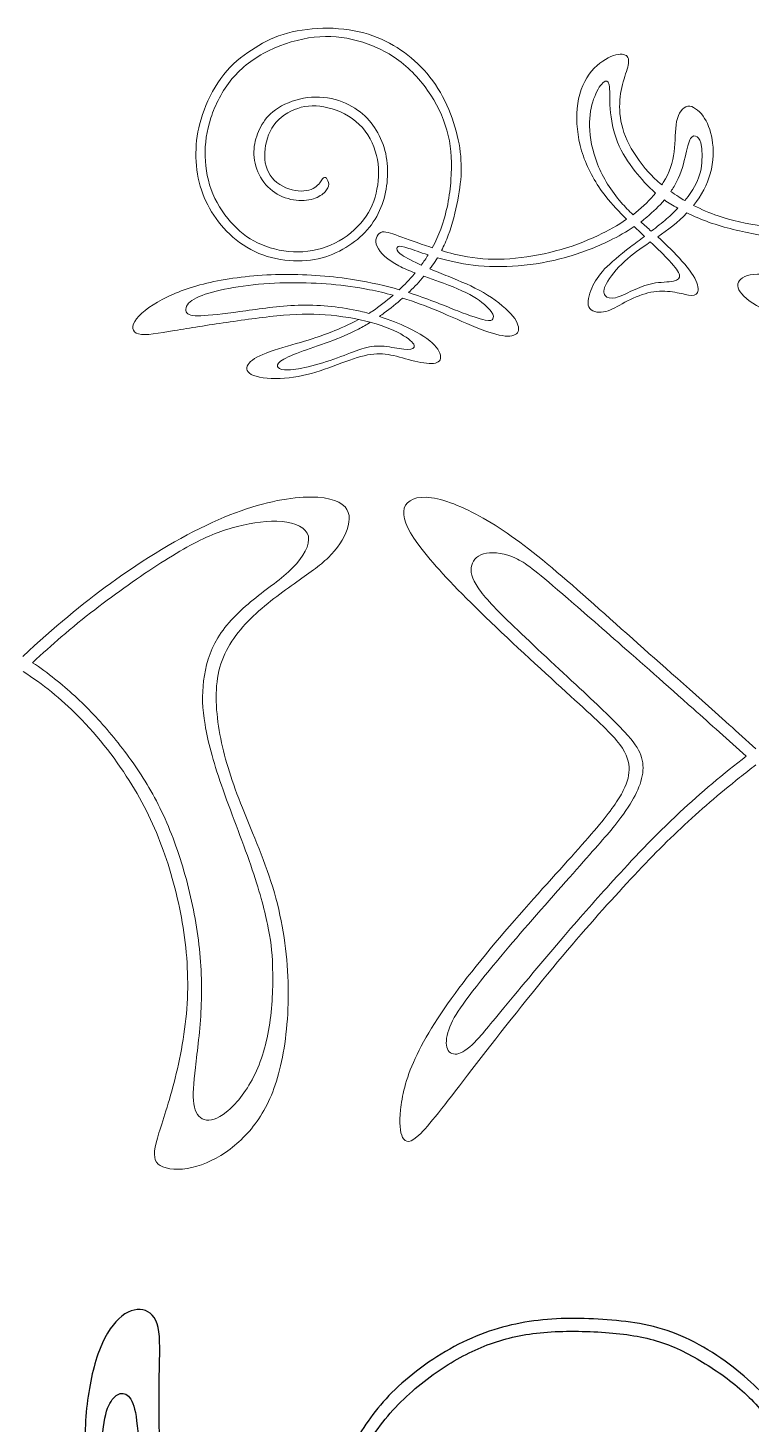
# Model space of a CAD drawing. Header units: millimetres. Extents: x -133 to 101, y -125 to 127.
# Drawn here: x -11.5 to 40.4, y 21.4 to 121.7 of the extents above; entities that cross this region are included whole.
import ezdxf

# ---------------------------------------------------------------- set-up
doc = ezdxf.new("R2010")
doc.units = ezdxf.units.MM
doc.header["$MEASUREMENT"] = 0
doc.layers.add('DV1_Layer_1', color=7, linetype='Continuous')
doc.layers.add('Layer 1', color=7, linetype='Continuous')

msp = doc.modelspace()

# ---------------------------------------------------------------- linework, layer by layer
at = {"layer": 'DV1_Layer_1', "color": 5, "linetype": 'Continuous'}
for points, knots in [([(29.71, 13.89), (29.45, 14), (29.19, 14.11), (28.84, 14.08), (28.49, 14.05), (28.05, 13.88), (27.37, 13.25), (27.12, 12.77), (27.01, 12.25), (26.91, 11.72), (26.94, 11.14), (27.13, 10.62), (27.31, 10.1), (27.64, 9.64), (28.11, 9.22), (28.58, 8.79), (29.2, 8.4), (30, 8.26), (30.79, 8.12), (31.77, 8.23), (32.58, 8.57), (33.39, 8.92), (34.03, 9.51), (34.48, 10.16), (34.93, 10.8), (35.19, 11.5), (35.27, 12.28), (35.36, 13.06), (35.28, 13.92), (35.03, 14.74), (34.78, 15.56), (34.37, 16.34), (33.76, 17.01), (33.15, 17.67), (32.35, 18.23), (31.48, 18.61), (30.62, 18.98), (29.68, 19.18), (28.76, 19.21), (27.84, 19.23), (26.93, 19.08), (26.11, 18.81), (25.28, 18.55), (24.53, 18.17), (23.81, 17.63), (23.08, 17.08), (22.37, 16.37), (21.81, 15.56), (21.25, 14.74), (20.84, 13.82), (20.57, 12.83), (20.3, 11.83), (20.17, 10.75), (20.23, 9.61), (20.3, 8.46), (20.55, 7.25), (20.96, 6.21), (21.37, 5.18), (21.92, 4.33), (22.65, 3.53), (23.38, 2.72), (24.27, 1.97), (25.23, 1.37), (26.19, 0.78), (27.2, 0.34), (28.3, 0.03), (29.4, -0.29), (30.58, -0.48), (33.12, -0.52), (34.48, -0.38), (37.04, 0.37), (38.24, 0.99), (40.62, 2.79), (41.79, 3.99), (42.65, 5.24), (43.52, 6.5), (44.09, 7.83), (44.5, 9.24), (44.9, 10.66), (45.15, 12.17), (45.18, 13.63), (45.2, 15.1), (45, 16.52), (44.62, 17.82), (44.24, 19.11), (43.69, 20.29), (43, 21.39), (42.31, 22.49), (41.48, 23.51), (40.19, 24.63), (38.91, 25.76), (37.16, 27), (35.4, 27.75), (33.65, 28.5), (31.89, 28.76), (30.12, 28.9), (28.35, 29.03), (26.57, 29.05), (24.84, 28.81), (23.11, 28.58), (21.43, 28.11), (19.75, 27.29), (18.08, 26.47), (16.4, 25.3), (15.12, 24.12), (13.84, 22.93), (12.95, 21.72), (12.18, 20.43), (11.4, 19.14), (10.74, 17.76), (9.77, 14.85), (9.47, 13.33), (9.31, 11.68), (9.16, 10.03), (9.16, 6.49), (9.87, 3.54), (10.41, 2.11), (10.95, 0.68), (11.69, -0.7), (12.54, -1.99), (13.39, -3.28), (14.36, -4.47), (15.58, -5.61), (16.81, -6.75), (18.3, -7.83), (19.79, -8.64), (21.29, -9.45), (22.79, -9.98), (24.33, -10.37), (25.87, -10.76), (27.45, -11.01), (29.05, -11.13), (30.65, -11.26), (32.27, -11.26), (34.73, -11.14), (35.56, -11.02), (36.14, -11.03), (36.71, -11.03), (37.32, -11.29), (37.18, -11.88), (36.7, -12.23), (36.23, -12.58), (35.34, -12.98), (34.37, -13.26), (33.4, -13.54), (32.35, -13.69), (29.95, -13.86), (27.26, -13.88), (23.84, -13.29), (22.14, -12.85), (20.44, -12.4), (18.75, -11.81), (17.01, -11), (15.26, -10.19), (13.47, -9.17), (11.89, -8.06), (10.31, -6.95), (8.94, -5.75), (7.64, -4.38), (6.34, -3.02), (5.11, -1.47), (4.09, 0.08), (3.08, 1.64), (2.28, 3.2), (1.55, 4.82), (0.83, 6.44), (0.2, 8.13), (-0.79, 11.18), (-1.15, 12.54), (-1.42, 14.01), (-1.69, 15.49), (-1.88, 17.08), (-1.98, 18.99), (-2.08, 20.9), (-2.09, 23.12), (-2.06, 24.79), (-2.03, 26.46), (-1.96, 27.58), (-2.14, 28.34), (-2.31, 29.1), (-2.72, 29.51), (-3.24, 29.61), (-3.76, 29.71), (-4.38, 29.51), (-4.96, 28.97), (-5.53, 28.44), (-6.05, 27.58), (-6.46, 26.42), (-6.86, 25.27), (-7.16, 23.81), (-7.3, 22.25), (-7.44, 20.68), (-7.42, 17.33), (-6.64, 13.34), (-6.14, 11.42), (-5.64, 9.5), (-5.02, 7.66), (-3.66, 4.5), (-2.29, 1.34), (-0.18, -3.13), (1.15, -6.07), (2.48, -9.01), (3.02, -10.42), (3.42, -11.65), (3.82, -12.88), (4.08, -13.93), (4.11, -14.91), (4.14, -15.9), (3.74, -17.74), (2.87, -18.73), (2.38, -19.08), (1.9, -19.43), (1.37, -19.63), (0.82, -19.65), (0.27, -19.67), (-0.3, -19.5), (-0.82, -18.96), (-1.35, -18.43), (-1.83, -17.52), (-2.25, -16.39), (-2.66, -15.26), (-3, -13.91), (-3.41, -12.75), (-3.82, -11.58), (-4.29, -10.58), (-4.89, -9.95), (-5.48, -9.32), (-6.2, -9.05), (-6.76, -9.26), (-7.33, -9.46), (-7.73, -10.15), (-7.95, -11.25), (-8.18, -12.34), (-8.22, -13.86), (-8.17, -15.2), (-8.12, -16.55), (-7.96, -17.73), (-7.77, -18.66), (-7.57, -19.58), (-7.34, -20.26), (-7.1, -20.93)], [1, 1, 1, 1, 1.005848, 1.005848, 1.005848, 1.0116959, 1.0116959, 1.0175439, 1.0175439, 1.0175439, 1.0233918, 1.0233918, 1.0233918, 1.0292398, 1.0292398, 1.0292398, 1.0350877, 1.0350877, 1.0350877, 1.0409357, 1.0409357, 1.0409357, 1.0467836, 1.0467836, 1.0467836, 1.0526316, 1.0526316, 1.0526316, 1.0584795, 1.0584795, 1.0584795, 1.0643275, 1.0643275, 1.0643275, 1.0701754, 1.0701754, 1.0701754, 1.0760234, 1.0760234, 1.0760234, 1.0818713, 1.0818713, 1.0818713, 1.0877193, 1.0877193, 1.0877193, 1.0935673, 1.0935673, 1.0935673, 1.0994152, 1.0994152, 1.0994152, 1.1052632, 1.1052632, 1.1052632, 1.1111111, 1.1111111, 1.1111111, 1.1169591, 1.1169591, 1.1169591, 1.122807, 1.122807, 1.122807, 1.128655, 1.128655, 1.128655, 1.1345029, 1.1345029, 1.1403509, 1.1403509, 1.1461988, 1.1461988, 1.1520468, 1.1520468, 1.1520468, 1.1578947, 1.1578947, 1.1578947, 1.1637427, 1.1637427, 1.1637427, 1.1695906, 1.1695906, 1.1695906, 1.1754386, 1.1754386, 1.1754386, 1.1812865, 1.1812865, 1.1812865, 1.1871345, 1.1871345, 1.1871345, 1.1929825, 1.1929825, 1.1929825, 1.1988304, 1.1988304, 1.1988304, 1.2046784, 1.2046784, 1.2046784, 1.2105263, 1.2105263, 1.2105263, 1.2163743, 1.2163743, 1.2163743, 1.2222222, 1.2222222, 1.2280702, 1.2280702, 1.2280702, 1.2339181, 1.2397661, 1.2397661, 1.2397661, 1.245614, 1.245614, 1.245614, 1.251462, 1.251462, 1.251462, 1.2573099, 1.2573099, 1.2573099, 1.2631579, 1.2631579, 1.2631579, 1.2690058, 1.2690058, 1.2690058, 1.2748538, 1.2748538, 1.2807018, 1.2807018, 1.2807018, 1.2865497, 1.2923977, 1.2923977, 1.2923977, 1.2982456, 1.2982456, 1.2982456, 1.3040936, 1.3040936, 1.3099415, 1.3157895, 1.3157895, 1.3157895, 1.3216374, 1.3216374, 1.3216374, 1.3274854, 1.3274854, 1.3274854, 1.3333333, 1.3333333, 1.3333333, 1.3391813, 1.3391813, 1.3391813, 1.3450292, 1.3450292, 1.3450292, 1.3508772, 1.3508772, 1.3567251, 1.3567251, 1.3567251, 1.3625731, 1.3625731, 1.3625731, 1.3684211, 1.3684211, 1.3684211, 1.374269, 1.374269, 1.374269, 1.380117, 1.380117, 1.380117, 1.3859649, 1.3859649, 1.3859649, 1.3918129, 1.3918129, 1.3918129, 1.3976608, 1.3976608, 1.3976608, 1.4035088, 1.4093567, 1.4093567, 1.4093567, 1.4152047, 1.4152047, 1.4152047, 1.4210526, 1.4210526, 1.4210526, 1.4269006, 1.4269006, 1.4269006, 1.4327485, 1.4327485, 1.4327485, 1.4385965, 1.4444444, 1.4444444, 1.4444444, 1.4502924, 1.4502924, 1.4502924, 1.4561404, 1.4561404, 1.4561404, 1.4619883, 1.4619883, 1.4619883, 1.4678363, 1.4678363, 1.4678363, 1.4736842, 1.4736842, 1.4736842, 1.4795322, 1.4795322, 1.4795322, 1.4853801, 1.4853801, 1.4853801, 1.4912281, 1.4912281, 1.4912281, 1.497076, 1.497076, 1.497076, 1.502924, 1.502924, 1.502924, 1.502924]), ([(-7.1, -20.93), (-7.1, -19.83), (-7.1, -18.73), (-6.93, -17.83), (-6.76, -16.94), (-6.42, -16.24), (-5.93, -15.9), (-5.44, -15.56), (-4.8, -15.57), (-4.24, -15.89), (-3.69, -16.21), (-3.22, -16.83), (-2.71, -17.63), (-2.2, -18.43), (-1.66, -19.39), (-0.41, -20.57), (0.3, -20.79), (1.15, -20.66), (2, -20.53), (3, -20.06), (3.69, -19.31), (4.38, -18.57), (4.77, -17.55), (4.92, -16.51), (5.07, -15.47), (4.99, -14.41), (4.74, -13.21), (4.5, -12.01), (4.08, -10.68), (3.52, -9.23), (2.95, -7.79), (2.23, -6.23), (1.43, -4.54), (0.63, -2.86), (-0.24, -1.05), (-1.01, 0.62), (-1.79, 2.29), (-2.46, 3.82), (-3.11, 5.38), (-3.76, 6.94), (-4.38, 8.52), (-4.84, 10.13), (-5.29, 11.73), (-5.58, 13.36), (-5.79, 14.83), (-6, 16.3), (-6.14, 17.61), (-6.17, 18.81), (-6.2, 20), (-6.12, 21.07), (-5.81, 22.57), (-5.59, 23), (-5.34, 23.27), (-5.09, 23.54), (-4.82, 23.66), (-4.56, 23.58), (-4.3, 23.51), (-4.05, 23.24), (-3.72, 22.15), (-3.64, 21.33), (-3.48, 19.95), (-3.32, 18.57), (-3.09, 16.62), (-2.69, 14.62), (-2.29, 12.61), (-1.74, 10.54), (-1.1, 8.63), (-0.46, 6.72), (0.26, 4.96), (1.09, 3.3), (1.92, 1.64), (2.87, 0.08), (3.73, -1.23), (4.6, -2.54), (5.39, -3.61), (6.48, -4.77), (7.57, -5.94), (8.95, -7.22), (10.38, -8.32), (11.82, -9.42), (13.3, -10.34), (14.75, -11.13), (16.19, -11.92), (17.58, -12.58), (20.78, -13.76), (22.59, -14.28), (24.4, -14.64), (26.22, -15), (28.05, -15.2), (29.9, -15.23), (31.75, -15.25), (33.62, -15.1), (35.37, -14.7), (37.13, -14.3), (38.79, -13.67), (40, -12.88), (41.21, -12.08), (41.98, -11.14), (42.31, -10.51), (42.64, -9.88), (42.53, -9.56), (42.29, -9.36), (42.05, -9.17), (41.67, -9.1), (40.91, -9.17), (40.16, -9.25), (39.02, -9.47), (37.81, -9.66), (36.59, -9.84), (35.29, -9.98), (33.91, -10.07), (32.54, -10.16), (31.08, -10.19), (29.62, -10.11), (28.15, -10.03), (26.68, -9.83), (25.09, -9.43), (23.51, -9.04), (21.81, -8.45), (20.24, -7.61), (18.67, -6.78), (17.22, -5.71), (16.02, -4.59), (14.82, -3.46), (13.85, -2.29), (13.13, -1.16), (12.41, -0.03), (11.93, 1.07), (11.5, 2.32), (11.06, 3.57), (10.66, 4.98), (10.44, 6.46), (10.22, 7.93), (10.19, 9.48), (10.29, 10.91), (10.4, 12.34), (10.65, 13.65), (10.98, 14.98), (11.31, 16.32), (11.72, 17.67), (12.37, 18.97), (13.01, 20.27), (13.88, 21.51), (14.91, 22.6), (15.94, 23.7), (17.12, 24.64), (18.27, 25.4), (19.42, 26.16), (20.54, 26.74), (21.72, 27.17), (22.9, 27.59), (24.14, 27.86), (25.56, 27.99), (26.97, 28.11), (28.55, 28.09), (31.41, 27.88), (32.68, 27.69), (33.86, 27.32), (35.03, 26.94), (36.11, 26.39), (37.16, 25.73), (38.22, 25.08), (39.26, 24.32), (41.03, 22.64), (41.76, 21.72), (42.36, 20.71), (42.96, 19.7), (43.42, 18.61), (43.72, 17.46), (44.02, 16.3), (44.16, 15.1), (44.17, 13.87), (44.17, 12.64), (44.04, 11.39), (43.57, 9.14), (43.23, 8.13), (42.78, 7.22), (42.34, 6.31), (41.8, 5.5), (41.09, 4.69), (40.38, 3.88), (39.51, 3.08), (38.6, 2.43), (37.7, 1.79), (36.77, 1.31), (35.71, 0.99), (34.65, 0.67), (33.47, 0.52), (32.26, 0.49), (31.05, 0.47), (29.81, 0.57), (28.59, 0.93), (27.37, 1.29), (26.16, 1.91), (25.18, 2.64), (24.2, 3.36), (23.45, 4.2), (22.79, 5.18), (22.14, 6.16), (21.58, 7.28), (21.36, 8.47), (21.13, 9.67), (21.24, 10.93), (21.44, 11.98), (21.64, 13.02), (21.94, 13.85), (22.47, 14.68), (23.01, 15.51), (23.79, 16.35), (24.66, 16.94), (25.54, 17.52), (26.51, 17.85), (27.46, 17.99), (28.42, 18.13), (29.36, 18.09), (30.22, 17.84), (31.08, 17.6), (31.84, 17.17), (32.4, 16.62), (32.97, 16.07), (33.32, 15.41), (33.5, 14.78), (33.69, 14.15), (33.71, 12.97), (33.21, 11.93), (32.89, 11.55), (32.58, 11.17), (32.19, 10.92), (31.69, 10.81), (31.19, 10.69), (30.59, 10.72), (30.14, 10.85), (29.68, 10.99), (29.38, 11.24), (29.17, 11.53), (28.96, 11.82), (28.86, 12.15), (28.82, 12.47), (28.77, 12.78), (28.8, 13.09), (28.96, 13.33), (29.12, 13.56), (29.41, 13.73), (29.71, 13.89)], [0.502924, 0.502924, 0.502924, 0.502924, 0.5087719, 0.5087719, 0.5087719, 0.5146199, 0.5146199, 0.5146199, 0.5204678, 0.5204678, 0.5204678, 0.5263158, 0.5263158, 0.5263158, 0.5321637, 0.5321637, 0.5380117, 0.5380117, 0.5380117, 0.5438596, 0.5438596, 0.5438596, 0.5497076, 0.5497076, 0.5497076, 0.5555556, 0.5555556, 0.5555556, 0.5614035, 0.5614035, 0.5614035, 0.5672515, 0.5672515, 0.5672515, 0.5730994, 0.5730994, 0.5730994, 0.5789474, 0.5789474, 0.5789474, 0.5847953, 0.5847953, 0.5847953, 0.5906433, 0.5906433, 0.5906433, 0.5964912, 0.5964912, 0.5964912, 0.6023392, 0.6023392, 0.6081871, 0.6081871, 0.6081871, 0.6140351, 0.6140351, 0.6140351, 0.619883, 0.619883, 0.625731, 0.625731, 0.625731, 0.6315789, 0.6315789, 0.6315789, 0.6374269, 0.6374269, 0.6374269, 0.6432749, 0.6432749, 0.6432749, 0.6491228, 0.6491228, 0.6491228, 0.6549708, 0.6549708, 0.6549708, 0.6608187, 0.6608187, 0.6608187, 0.6666667, 0.6666667, 0.6666667, 0.6725146, 0.6725146, 0.6783626, 0.6783626, 0.6783626, 0.6842105, 0.6842105, 0.6842105, 0.6900585, 0.6900585, 0.6900585, 0.6959064, 0.6959064, 0.6959064, 0.7017544, 0.7017544, 0.7017544, 0.7076023, 0.7076023, 0.7076023, 0.7134503, 0.7134503, 0.7134503, 0.7192982, 0.7192982, 0.7192982, 0.7251462, 0.7251462, 0.7251462, 0.7309942, 0.7309942, 0.7309942, 0.7368421, 0.7368421, 0.7368421, 0.7426901, 0.7426901, 0.7426901, 0.748538, 0.748538, 0.748538, 0.754386, 0.754386, 0.754386, 0.7602339, 0.7602339, 0.7602339, 0.7660819, 0.7660819, 0.7660819, 0.7719298, 0.7719298, 0.7719298, 0.7777778, 0.7777778, 0.7777778, 0.7836257, 0.7836257, 0.7836257, 0.7894737, 0.7894737, 0.7894737, 0.7953216, 0.7953216, 0.7953216, 0.8011696, 0.8011696, 0.8011696, 0.8070175, 0.8070175, 0.8070175, 0.8128655, 0.8128655, 0.8187135, 0.8187135, 0.8187135, 0.8245614, 0.8245614, 0.8245614, 0.8304094, 0.8304094, 0.8362573, 0.8362573, 0.8362573, 0.8421053, 0.8421053, 0.8421053, 0.8479532, 0.8479532, 0.8479532, 0.8538012, 0.8538012, 0.8596491, 0.8596491, 0.8596491, 0.8654971, 0.8654971, 0.8654971, 0.871345, 0.871345, 0.871345, 0.877193, 0.877193, 0.877193, 0.8830409, 0.8830409, 0.8830409, 0.8888889, 0.8888889, 0.8888889, 0.8947368, 0.8947368, 0.8947368, 0.9005848, 0.9005848, 0.9005848, 0.9064327, 0.9064327, 0.9064327, 0.9122807, 0.9122807, 0.9122807, 0.9181287, 0.9181287, 0.9181287, 0.9239766, 0.9239766, 0.9239766, 0.9298246, 0.9298246, 0.9298246, 0.9356725, 0.9356725, 0.9356725, 0.9415205, 0.9415205, 0.9415205, 0.9473684, 0.9473684, 0.9473684, 0.9532164, 0.9590643, 0.9590643, 0.9590643, 0.9649123, 0.9649123, 0.9649123, 0.9707602, 0.9707602, 0.9707602, 0.9766082, 0.9766082, 0.9766082, 0.9824561, 0.9824561, 0.9824561, 0.9883041, 0.9883041, 0.9883041, 1, 1, 1, 1])]:
    msp.add_open_spline(points, degree=3, knots=knots, dxfattribs=at)
at = {"layer": 'Layer 1', "color": 5, "lineweight": 20}
for points, knots in [([(17.55, 105.92), (17.79, 106.36), (17.99, 106.8), (18.16, 107.26), (18.59, 108.42), (18.81, 109.67), (18.89, 110.81), (18.98, 111.95), (18.93, 112.99), (18.7, 113.99), (18.46, 114.99), (18.05, 115.96), (17.45, 116.89), (16.85, 117.81), (16.06, 118.7), (15.15, 119.38), (14.24, 120.05), (13.2, 120.52), (12.18, 120.8), (11.17, 121.08), (10.17, 121.17), (9.08, 121.05), (8, 120.93), (6.83, 120.59), (5.8, 120.08), (4.76, 119.57), (3.86, 118.89), (3.16, 118.05), (2.46, 117.21), (1.96, 116.2), (1.65, 115.25), (1.34, 114.3), (1.22, 113.41), (1.24, 112.49), (1.27, 111.58), (1.44, 110.64), (1.79, 109.79), (2.15, 108.93), (2.7, 108.16), (3.29, 107.55), (3.88, 106.93), (4.5, 106.48), (5.29, 106.15), (6.07, 105.82), (7.01, 105.61), (7.92, 105.62), (8.84, 105.63), (9.74, 105.85), (10.55, 106.26), (11.37, 106.66), (12.1, 107.26), (12.61, 107.93), (13.13, 108.61), (13.43, 109.35), (13.58, 110.14), (13.74, 110.93), (13.74, 111.75), (13.54, 112.56), (13.34, 113.38), (12.93, 114.18), (12.31, 114.79), (11.68, 115.39), (10.84, 115.79), (10.06, 115.98), (9.28, 116.17), (8.56, 116.16), (7.89, 115.94), (7.23, 115.72), (6.6, 115.31), (6.18, 114.74), (5.77, 114.17), (5.55, 113.45), (5.52, 112.76), (5.48, 112.08), (5.63, 111.44), (6.04, 110.95), (6.45, 110.47), (7.12, 110.13), (7.71, 110.03), (8.29, 109.93), (8.8, 110.05), (9.11, 110.25), (9.43, 110.45), (9.55, 110.73), (9.66, 110.87), (9.77, 111.01), (9.87, 111.01), (9.95, 110.92), (10.03, 110.83), (10.11, 110.66), (10.11, 110.48), (10.1, 110.31), (10.02, 110.14), (9.85, 109.95), (9.67, 109.76), (9.4, 109.56), (9.01, 109.43), (8.62, 109.31), (8.11, 109.27), (7.59, 109.36), (7.06, 109.45), (6.52, 109.66), (6.07, 110.01), (5.61, 110.36), (5.24, 110.84), (5.02, 111.38), (4.79, 111.91), (4.72, 112.5), (4.75, 113.02), (4.79, 113.54), (4.94, 114), (5.15, 114.44), (5.36, 114.89), (5.63, 115.31), (6.11, 115.7), (6.59, 116.09), (7.28, 116.43), (8.02, 116.61), (8.77, 116.78), (9.58, 116.79), (10.31, 116.64), (11.03, 116.49), (11.68, 116.18), (12.19, 115.82), (12.7, 115.46), (13.08, 115.04), (13.41, 114.56), (13.73, 114.07), (13.99, 113.51), (14.15, 112.91), (14.31, 112.31), (14.36, 111.67), (14.33, 111.05), (14.31, 110.43), (14.21, 109.83), (14.02, 109.25), (13.83, 108.66), (13.55, 108.09), (13.18, 107.58), (12.8, 107.07), (12.32, 106.61), (11.77, 106.22), (11.22, 105.83), (10.6, 105.5), (9.9, 105.28), (9.2, 105.06), (8.42, 104.96), (7.59, 104.99), (6.76, 105.02), (5.88, 105.19), (5.09, 105.52), (4.3, 105.85), (3.59, 106.34), (3, 106.9), (2.41, 107.46), (1.93, 108.08), (1.56, 108.76), (1.18, 109.43), (0.9, 110.15), (0.74, 110.93), (0.58, 111.7), (0.54, 112.52), (0.6, 113.33), (0.66, 114.14), (0.83, 114.94), (1.16, 115.81), (1.49, 116.68), (1.98, 117.63), (2.57, 118.37), (3.16, 119.12), (3.86, 119.66), (4.56, 120.13), (5.26, 120.59), (5.98, 120.98), (6.83, 121.25), (7.68, 121.52), (8.67, 121.67), (9.68, 121.7), (10.69, 121.72), (11.73, 121.6), (12.64, 121.36), (13.54, 121.12), (14.32, 120.75), (15.03, 120.3), (15.74, 119.85), (16.38, 119.32), (16.96, 118.68), (17.54, 118.04), (18.05, 117.29), (18.45, 116.48), (18.85, 115.67), (19.15, 114.81), (19.34, 113.99), (19.54, 113.18), (19.63, 112.4), (19.63, 111.65), (19.63, 110.9), (19.54, 110.17), (19.38, 109.35), (19.22, 108.53), (18.99, 107.62), (18.7, 106.82), (18.55, 106.43), (18.39, 106.06), (18.21, 105.72)], [3, 3, 3, 3, 3.014493, 3.014493, 3.014493, 3.028986, 3.028986, 3.028986, 3.043478, 3.043478, 3.043478, 3.057971, 3.057971, 3.057971, 3.072464, 3.072464, 3.072464, 3.086957, 3.086957, 3.086957, 3.101449, 3.101449, 3.101449, 3.115942, 3.115942, 3.115942, 3.130435, 3.130435, 3.130435, 3.144928, 3.144928, 3.144928, 3.15942, 3.15942, 3.15942, 3.173913, 3.173913, 3.173913, 3.188406, 3.188406, 3.188406, 3.202899, 3.202899, 3.202899, 3.217391, 3.217391, 3.217391, 3.231884, 3.231884, 3.231884, 3.246377, 3.246377, 3.246377, 3.26087, 3.26087, 3.26087, 3.275362, 3.275362, 3.275362, 3.289855, 3.289855, 3.289855, 3.304348, 3.304348, 3.304348, 3.318841, 3.318841, 3.318841, 3.333333, 3.333333, 3.333333, 3.347826, 3.347826, 3.347826, 3.362319, 3.362319, 3.362319, 3.376812, 3.376812, 3.376812, 3.391304, 3.391304, 3.391304, 3.405797, 3.405797, 3.405797, 3.42029, 3.42029, 3.42029, 3.434783, 3.434783, 3.434783, 3.449275, 3.449275, 3.449275, 3.463768, 3.463768, 3.463768, 3.478261, 3.478261, 3.478261, 3.492754, 3.492754, 3.492754, 3.507246, 3.507246, 3.507246, 3.521739, 3.521739, 3.521739, 3.536232, 3.536232, 3.536232, 3.550725, 3.550725, 3.550725, 3.565217, 3.565217, 3.565217, 3.57971, 3.57971, 3.57971, 3.594203, 3.594203, 3.594203, 3.608696, 3.608696, 3.608696, 3.623188, 3.623188, 3.623188, 3.637681, 3.637681, 3.637681, 3.652174, 3.652174, 3.652174, 3.666667, 3.666667, 3.666667, 3.681159, 3.681159, 3.681159, 3.695652, 3.695652, 3.695652, 3.710145, 3.710145, 3.710145, 3.724638, 3.724638, 3.724638, 3.73913, 3.73913, 3.73913, 3.753623, 3.753623, 3.753623, 3.768116, 3.768116, 3.768116, 3.782609, 3.782609, 3.782609, 3.797101, 3.797101, 3.797101, 3.811594, 3.811594, 3.811594, 3.826087, 3.826087, 3.826087, 3.84058, 3.84058, 3.84058, 3.855072, 3.855072, 3.855072, 3.869565, 3.869565, 3.869565, 3.884058, 3.884058, 3.884058, 3.898551, 3.898551, 3.898551, 3.913043, 3.913043, 3.913043, 3.927536, 3.927536, 3.927536, 3.942029, 3.942029, 3.942029, 3.956522, 3.956522, 3.956522, 3.971014, 3.971014, 3.971014, 4, 4, 4, 4]), ([(31.51, 107.97), (30.98, 108.49), (30.47, 109.03), (30.02, 109.6), (29.31, 110.5), (28.76, 111.49), (28.4, 112.51), (28.05, 113.53), (27.89, 114.59), (27.93, 115.57), (27.97, 116.55), (28.22, 117.46), (28.65, 118.14), (29.07, 118.83), (29.67, 119.3), (30.19, 119.57), (30.71, 119.83), (31.16, 119.88), (31.41, 119.77), (31.65, 119.67), (31.69, 119.41), (31.62, 119.04), (31.54, 118.68), (31.35, 118.2), (31.21, 117.65), (31.07, 117.1), (30.98, 116.48), (31.01, 115.8), (31.04, 115.13), (31.19, 114.41), (31.54, 113.64), (31.9, 112.87), (32.45, 112.05), (33.08, 111.36), (33.38, 111.03), (33.69, 110.73), (34.03, 110.45)], [5, 5, 5, 5, 5.076923, 5.076923, 5.076923, 5.153846, 5.153846, 5.153846, 5.230769, 5.230769, 5.230769, 5.307692, 5.307692, 5.307692, 5.384615, 5.384615, 5.384615, 5.461538, 5.461538, 5.461538, 5.538462, 5.538462, 5.538462, 5.615385, 5.615385, 5.615385, 5.692308, 5.692308, 5.692308, 5.769231, 5.769231, 5.769231, 5.846154, 5.846154, 5.846154, 6, 6, 6, 6]), ([(33.59, 109.85), (33.01, 110.35), (32.55, 110.89), (32.13, 111.41), (31.61, 112.08), (31.17, 112.73), (30.86, 113.5), (30.55, 114.27), (30.38, 115.16), (30.32, 115.91), (30.27, 116.67), (30.32, 117.3), (30.26, 117.63), (30.2, 117.95), (30.02, 117.98), (29.8, 117.77), (29.58, 117.57), (29.33, 117.14), (29.14, 116.6), (28.95, 116.07), (28.83, 115.45), (28.85, 114.65), (28.87, 113.85), (29.03, 112.88), (29.42, 111.92), (29.8, 110.95), (30.41, 109.99), (31.11, 109.18), (31.39, 108.87), (31.67, 108.58), (31.97, 108.3)], [2, 2, 2, 2, 2.090909, 2.090909, 2.090909, 2.181818, 2.181818, 2.181818, 2.272727, 2.272727, 2.272727, 2.363636, 2.363636, 2.363636, 2.454545, 2.454545, 2.454545, 2.545455, 2.545455, 2.545455, 2.636364, 2.636364, 2.636364, 2.727273, 2.727273, 2.727273, 2.818182, 2.818182, 2.818182, 3, 3, 3, 3]), ([(34.03, 110.45), (34.07, 110.5), (34.1, 110.55), (34.13, 110.6), (34.59, 111.33), (34.82, 112.06), (34.92, 112.82), (35.01, 113.58), (34.97, 114.38), (35.1, 114.99), (35.23, 115.61), (35.54, 116.04), (35.9, 116.09), (36.26, 116.14), (36.68, 115.81), (37, 115.38), (37.31, 114.94), (37.53, 114.41), (37.65, 113.71), (37.76, 113.01), (37.77, 112.14), (37.51, 111.23), (37.29, 110.47), (36.88, 109.68), (36.32, 108.97)], [6, 6, 6, 6, 6.111111, 6.111111, 6.111111, 6.222222, 6.222222, 6.222222, 6.333333, 6.333333, 6.333333, 6.444444, 6.444444, 6.444444, 6.555556, 6.555556, 6.555556, 6.666667, 6.666667, 6.666667, 6.777778, 6.777778, 6.777778, 7, 7, 7, 7]), ([(35.69, 109.31), (35.85, 109.51), (36, 109.71), (36.13, 109.9), (36.52, 110.48), (36.74, 111.01), (36.85, 111.59), (36.95, 112.16), (36.94, 112.79), (36.88, 113.2), (36.82, 113.6), (36.72, 113.79), (36.58, 113.89), (36.43, 113.99), (36.25, 114.01), (36.1, 113.77), (35.96, 113.53), (35.86, 113.04), (35.71, 112.43), (35.56, 111.82), (35.37, 111.08), (34.92, 110.33), (34.84, 110.2), (34.76, 110.08), (34.68, 109.96)], [2, 2, 2, 2, 2.111111, 2.111111, 2.111111, 2.222222, 2.222222, 2.222222, 2.333333, 2.333333, 2.333333, 2.444444, 2.444444, 2.444444, 2.555556, 2.555556, 2.555556, 2.666667, 2.666667, 2.666667, 2.777778, 2.777778, 2.777778, 3, 3, 3, 3]), ([(31.97, 108.3), (32.03, 108.35), (32.1, 108.4), (32.17, 108.46), (32.71, 108.89), (33.19, 109.36), (33.59, 109.85)], [1, 1, 1, 1, 1.333333, 1.333333, 1.333333, 2, 2, 2, 2]), ([(34.22, 109.36), (33.85, 108.93), (33.42, 108.51), (32.96, 108.13), (32.82, 108.01), (32.68, 107.89), (32.53, 107.78)], [1, 1, 1, 1, 1.333333, 1.333333, 1.333333, 2, 2, 2, 2]), ([(34.68, 109.96), (34.86, 109.83), (35.05, 109.7), (35.25, 109.57), (35.39, 109.49), (35.54, 109.4), (35.69, 109.31)], [1, 1, 1, 1, 1.333333, 1.333333, 1.333333, 2, 2, 2, 2]), ([(33.28, 107.11), (33.67, 107.41), (34.05, 107.71), (34.38, 108), (34.68, 108.26), (34.95, 108.51), (35.19, 108.76)], [3, 3, 3, 3, 3.333338, 3.333338, 3.333338, 4, 4, 4, 4]), ([(52.97, 107.68), (52.7, 107.59), (52.44, 107.51), (52.17, 107.44), (50.92, 107.1), (49.68, 106.87), (48.38, 106.71), (47.07, 106.54), (45.7, 106.46), (44.37, 106.5), (43.03, 106.54), (41.73, 106.71), (40.51, 106.94), (39.28, 107.18), (38.13, 107.48), (37.03, 107.9), (36.63, 108.06), (36.23, 108.23), (35.84, 108.42)], [23, 23, 23, 23, 23.142857, 23.142857, 23.142857, 23.285714, 23.285714, 23.285714, 23.428571, 23.428571, 23.428571, 23.571429, 23.571429, 23.571429, 23.714286, 23.714286, 23.714286, 24, 24, 24, 24]), ([(36.32, 108.97), (36.88, 108.68), (37.47, 108.42), (38.07, 108.21), (39.07, 107.86), (40.08, 107.66), (41.34, 107.48), (42.6, 107.29), (44.11, 107.11), (45.52, 107.1), (46.92, 107.09), (48.23, 107.25), (49.64, 107.52), (50.64, 107.71), (51.7, 107.95), (52.74, 108.3)], [7, 7, 7, 7, 7.166667, 7.166667, 7.166667, 7.333334, 7.333334, 7.333334, 7.500001, 7.500001, 7.500001, 7.666668, 7.666668, 7.666668, 8, 8, 8, 8]), ([(32.05, 107.44), (31.5, 107.07), (30.91, 106.74), (30.29, 106.44), (29.31, 105.95), (28.23, 105.54), (27.12, 105.23), (26.01, 104.92), (24.86, 104.72), (23.73, 104.63), (22.61, 104.53), (21.52, 104.55), (20.48, 104.67), (19.55, 104.79), (18.67, 104.99), (17.92, 105.2)], [27, 27, 27, 27, 27.166667, 27.166667, 27.166667, 27.333333, 27.333333, 27.333333, 27.5, 27.5, 27.5, 27.666667, 27.666667, 27.666667, 28, 28, 28, 28]), ([(18.21, 105.72), (18.81, 105.54), (19.43, 105.38), (20.07, 105.27), (21.03, 105.11), (22.05, 105.06), (23.12, 105.13), (24.2, 105.21), (25.33, 105.4), (26.4, 105.69), (27.48, 105.97), (28.5, 106.35), (29.47, 106.81), (30.18, 107.15), (30.87, 107.53), (31.51, 107.97)], [4, 4, 4, 4, 4.166667, 4.166667, 4.166667, 4.333333, 4.333333, 4.333333, 4.5, 4.5, 4.5, 4.666667, 4.666667, 4.666667, 5, 5, 5, 5]), ([(16.32, 104.11), (15.9, 104.27), (15.5, 104.44), (15.15, 104.62), (14.34, 105.04), (13.78, 105.55), (13.59, 106.01), (13.39, 106.47), (13.56, 106.89), (13.85, 107.02), (14.13, 107.15), (14.54, 106.98), (15.14, 106.76), (15.74, 106.54), (16.53, 106.26), (17.38, 105.98), (17.44, 105.96), (17.5, 105.94), (17.55, 105.92)], [2, 2, 2, 2, 2.142857, 2.142857, 2.142857, 2.285714, 2.285714, 2.285714, 2.428571, 2.428571, 2.428571, 2.571429, 2.571429, 2.571429, 2.714286, 2.714286, 2.714286, 3, 3, 3, 3]), ([(33.74, 106.71), (34.39, 106.11), (35, 105.5), (35.48, 104.97), (36.04, 104.34), (36.4, 103.82), (36.55, 103.41), (36.7, 103), (36.65, 102.7), (36.49, 102.58), (36.33, 102.45), (36.06, 102.5), (35.71, 102.57), (35.37, 102.65), (34.94, 102.75), (34.44, 102.79), (33.95, 102.82), (33.39, 102.79), (32.83, 102.62), (32.26, 102.46), (31.69, 102.17), (31.19, 101.9), (30.7, 101.63), (30.29, 101.38), (29.85, 101.31), (29.41, 101.23), (28.95, 101.34), (28.8, 101.67), (28.65, 101.99), (28.8, 102.54), (29.01, 103.03), (29.22, 103.51), (29.49, 103.93), (29.93, 104.4), (30.37, 104.86), (30.98, 105.37), (31.79, 105.99), (32.1, 106.22), (32.44, 106.48), (32.79, 106.74)], [25, 25, 25, 25, 25.071429, 25.071429, 25.071429, 25.142857, 25.142857, 25.142857, 25.214286, 25.214286, 25.214286, 25.285714, 25.285714, 25.285714, 25.357143, 25.357143, 25.357143, 25.428571, 25.428571, 25.428571, 25.5, 25.5, 25.5, 25.571429, 25.571429, 25.571429, 25.642857, 25.642857, 25.642857, 25.714286, 25.714286, 25.714286, 25.785714, 25.785714, 25.785714, 25.857143, 25.857143, 25.857143, 26, 26, 26, 26]), ([(33.21, 106.34), (32.51, 105.86), (31.9, 105.44), (31.38, 104.96), (30.78, 104.41), (30.3, 103.8), (30.06, 103.36), (29.83, 102.92), (29.84, 102.65), (29.97, 102.49), (30.1, 102.32), (30.36, 102.25), (30.7, 102.33), (31.05, 102.41), (31.49, 102.64), (31.94, 102.85), (32.39, 103.06), (32.86, 103.26), (33.39, 103.36), (33.92, 103.46), (34.52, 103.45), (34.87, 103.52), (35.23, 103.6), (35.34, 103.75), (35.3, 103.97), (35.25, 104.19), (35.05, 104.49), (34.56, 105.01), (34.22, 105.37), (33.74, 105.83), (33.21, 106.34)], [0, 0, 0, 0, 0.090909, 0.090909, 0.090909, 0.181818, 0.181818, 0.181818, 0.272727, 0.272727, 0.272727, 0.363636, 0.363636, 0.363636, 0.454545, 0.454545, 0.454545, 0.545455, 0.545455, 0.545455, 0.636364, 0.636364, 0.636364, 0.727273, 0.727273, 0.727273, 0.818182, 0.818182, 0.818182, 1, 1, 1, 1]), ([(17.25, 105.41), (16.67, 105.59), (16.2, 105.77), (15.86, 105.88), (15.44, 106.02), (15.21, 106.06), (15.09, 106.01), (14.97, 105.95), (14.96, 105.8), (15.11, 105.62), (15.26, 105.44), (15.57, 105.24), (16.2, 104.94), (16.37, 104.86), (16.56, 104.77), (16.76, 104.68)], [1, 1, 1, 1, 1.166669, 1.166669, 1.166669, 1.333337, 1.333337, 1.333337, 1.500006, 1.500006, 1.500006, 1.666675, 1.666675, 1.666675, 2, 2, 2, 2]), ([(55.05, 105.24), (55.38, 104.72), (55.72, 104.22), (55.99, 103.82), (56.5, 103.07), (56.79, 102.67), (56.89, 102.32), (56.99, 101.97), (56.91, 101.66), (56.68, 101.51), (56.46, 101.35), (56.1, 101.35), (55.67, 101.38), (55.23, 101.4), (54.72, 101.45), (54, 101.39), (53.28, 101.32), (52.35, 101.14), (51.15, 100.93), (49.95, 100.72), (48.47, 100.48), (47.12, 100.4), (45.77, 100.33), (44.54, 100.42), (43.41, 100.71), (42.29, 100.99), (41.25, 101.49), (40.56, 101.94), (39.87, 102.4), (39.51, 102.83), (39.49, 103.19), (39.47, 103.56), (39.79, 103.86), (40.39, 103.97), (41, 104.09), (41.88, 104.01), (43.13, 104), (44.38, 103.98), (46, 104.02), (47.62, 104.2), (49.25, 104.38), (50.88, 104.68), (52.41, 105.15), (52.95, 105.32), (53.47, 105.5), (53.97, 105.7)], [21, 21, 21, 21, 21.0625, 21.0625, 21.0625, 21.125, 21.125, 21.125, 21.1875, 21.1875, 21.1875, 21.25, 21.25, 21.25, 21.3125, 21.3125, 21.3125, 21.375, 21.375, 21.375, 21.4375, 21.4375, 21.4375, 21.5, 21.5, 21.5, 21.5625, 21.5625, 21.5625, 21.625, 21.625, 21.625, 21.6875, 21.6875, 21.6875, 21.75, 21.75, 21.75, 21.8125, 21.8125, 21.8125, 21.875, 21.875, 21.875, 22, 22, 22, 22]), ([(17.38, 104.41), (17.8, 104.23), (18.25, 104.05), (18.69, 103.87), (19.59, 103.5), (20.43, 103.16), (21.22, 102.7), (22.01, 102.25), (22.74, 101.67), (23.19, 101.18), (23.64, 100.69), (23.79, 100.28), (23.74, 100), (23.69, 99.73), (23.42, 99.57), (22.96, 99.57), (22.5, 99.58), (21.84, 99.75), (21.01, 100.07), (20.19, 100.39), (19.19, 100.85), (18.29, 101.24), (17.4, 101.62), (16.59, 101.93), (15.73, 102.21), (15.63, 102.24), (15.52, 102.27), (15.42, 102.31)], [29, 29, 29, 29, 29.1, 29.1, 29.1, 29.2, 29.2, 29.2, 29.3, 29.3, 29.3, 29.4, 29.4, 29.4, 29.5, 29.5, 29.5, 29.6, 29.6, 29.6, 29.7, 29.7, 29.7, 29.8, 29.8, 29.8, 30, 30, 30, 30]), ([(17.92, 105.2), (17.81, 105.02), (17.69, 104.84), (17.57, 104.66), (17.51, 104.58), (17.45, 104.49), (17.38, 104.41)], [28, 28, 28, 28, 28.333333, 28.333333, 28.333333, 29, 29, 29, 29]), ([(13.11, 100.57), (12.83, 100.4), (12.55, 100.24), (12.25, 100.08), (11.59, 99.74), (10.87, 99.44), (10.14, 99.16), (9.4, 98.89), (8.65, 98.65), (8.03, 98.42), (7.41, 98.19), (6.91, 97.96), (6.65, 97.77), (6.4, 97.58), (6.38, 97.42), (6.48, 97.31), (6.58, 97.2), (6.8, 97.14), (7.21, 97.15), (7.62, 97.17), (8.22, 97.26), (8.9, 97.43), (9.58, 97.61), (10.34, 97.86), (10.98, 98.1), (11.63, 98.34), (12.17, 98.58), (12.67, 98.71), (13.16, 98.85), (13.62, 98.88), (14.1, 98.84), (14.59, 98.79), (15.1, 98.67), (15.5, 98.63), (15.91, 98.59), (16.19, 98.63), (16.25, 98.78), (16.31, 98.93), (16.13, 99.18), (15.68, 99.49), (15.22, 99.79), (14.48, 100.16), (13.53, 100.45), (12.57, 100.74), (11.4, 100.96), (10.28, 101.07), (9.17, 101.18), (8.11, 101.17), (6.86, 101.07), (5.6, 100.96), (4.15, 100.76), (2.79, 100.56), (1.42, 100.36), (0.15, 100.16), (-0.97, 99.97), (-2.09, 99.78), (-3.05, 99.59), (-3.55, 99.73), (-4.04, 99.86), (-4.08, 100.3), (-3.68, 100.82), (-3.29, 101.33), (-2.47, 101.92), (-1.47, 102.4), (-0.47, 102.88), (0.71, 103.26), (2.13, 103.54), (3.55, 103.82), (5.22, 104), (6.93, 104.01), (8.65, 104.02), (10.41, 103.87), (11.96, 103.62), (13.14, 103.43), (14.2, 103.19), (15.18, 102.91)], [0, 0, 0, 0, 0.038462, 0.038462, 0.038462, 0.076923, 0.076923, 0.076923, 0.115385, 0.115385, 0.115385, 0.153846, 0.153846, 0.153846, 0.192308, 0.192308, 0.192308, 0.230769, 0.230769, 0.230769, 0.269231, 0.269231, 0.269231, 0.307692, 0.307692, 0.307692, 0.346154, 0.346154, 0.346154, 0.384615, 0.384615, 0.384615, 0.423077, 0.423077, 0.423077, 0.461539, 0.461539, 0.461539, 0.5, 0.5, 0.5, 0.538462, 0.538462, 0.538462, 0.576923, 0.576923, 0.576923, 0.615385, 0.615385, 0.615385, 0.653846, 0.653846, 0.653846, 0.692308, 0.692308, 0.692308, 0.730769, 0.730769, 0.730769, 0.769231, 0.769231, 0.769231, 0.807692, 0.807692, 0.807692, 0.846154, 0.846154, 0.846154, 0.884616, 0.884616, 0.884616, 0.923077, 0.923077, 0.923077, 1, 1, 1, 1]), ([(14.73, 102.51), (14.18, 102.66), (13.61, 102.8), (13.04, 102.91), (12.12, 103.09), (11.21, 103.21), (10.28, 103.3), (9.34, 103.38), (8.39, 103.42), (7.38, 103.41), (6.36, 103.4), (5.3, 103.34), (4.32, 103.22), (3.35, 103.1), (2.48, 102.92), (1.76, 102.73), (1.04, 102.53), (0.47, 102.32), (0.16, 102.04), (-0.16, 101.77), (-0.23, 101.43), (-0.07, 101.24), (0.08, 101.05), (0.47, 101), (1.18, 101.05), (1.9, 101.1), (2.95, 101.23), (4.17, 101.4), (5.38, 101.57), (6.77, 101.77), (8.18, 101.8), (9.6, 101.82), (11.05, 101.66), (12.37, 101.36), (12.58, 101.31), (12.79, 101.26), (13, 101.21)], [2, 2, 2, 2, 2.076923, 2.076923, 2.076923, 2.153846, 2.153846, 2.153846, 2.230769, 2.230769, 2.230769, 2.307692, 2.307692, 2.307692, 2.384615, 2.384615, 2.384615, 2.461538, 2.461538, 2.461538, 2.538462, 2.538462, 2.538462, 2.615385, 2.615385, 2.615385, 2.692308, 2.692308, 2.692308, 2.769231, 2.769231, 2.769231, 2.846154, 2.846154, 2.846154, 3, 3, 3, 3]), ([(15.18, 102.91), (15.56, 103.26), (15.92, 103.64), (16.24, 104.02), (16.27, 104.05), (16.29, 104.08), (16.32, 104.11)], [1, 1, 1, 1, 1.333367, 1.333367, 1.333367, 2, 2, 2, 2]), ([(15.85, 102.71), (15.94, 102.68), (16.02, 102.65), (16.11, 102.62), (17.35, 102.21), (18.48, 101.74), (19.38, 101.38), (20.28, 101.03), (20.95, 100.81), (21.34, 100.72), (21.73, 100.64), (21.84, 100.71), (21.9, 100.81), (21.96, 100.91), (21.98, 101.06), (21.77, 101.34), (21.56, 101.62), (21.13, 102.03), (20.49, 102.42), (19.84, 102.8), (18.97, 103.15), (18, 103.5), (17.66, 103.62), (17.31, 103.75), (16.95, 103.87)], [1, 1, 1, 1, 1.111111, 1.111111, 1.111111, 1.222223, 1.222223, 1.222223, 1.333334, 1.333334, 1.333334, 1.444445, 1.444445, 1.444445, 1.555557, 1.555557, 1.555557, 1.666668, 1.666668, 1.666668, 1.777779, 1.777779, 1.777779, 2, 2, 2, 2]), ([(13, 101.21), (13.08, 101.26), (13.16, 101.31), (13.25, 101.37), (13.75, 101.7), (14.25, 102.09), (14.73, 102.51)], [1, 1, 1, 1, 1.333338, 1.333338, 1.333338, 2, 2, 2, 2]), ([(15.42, 102.31), (14.98, 101.92), (14.54, 101.56), (14.1, 101.24), (13.99, 101.15), (13.87, 101.07), (13.75, 100.99)], [30, 30, 30, 30, 30.333341, 30.333341, 30.333341, 31, 31, 31, 31]), ([(13.75, 100.99), (14.51, 100.74), (15.2, 100.47), (15.78, 100.19), (16.68, 99.76), (17.32, 99.34), (17.7, 98.93), (18.09, 98.52), (18.22, 98.12), (18.11, 97.88), (18, 97.64), (17.65, 97.56), (17.14, 97.62), (16.63, 97.67), (15.97, 97.85), (15.4, 98.01), (14.82, 98.17), (14.32, 98.3), (13.77, 98.3), (13.22, 98.31), (12.62, 98.19), (11.9, 97.95), (11.18, 97.71), (10.34, 97.36), (9.5, 97.08), (8.66, 96.8), (7.81, 96.61), (6.94, 96.55), (6.08, 96.49), (5.19, 96.56), (4.7, 96.75), (4.22, 96.94), (4.14, 97.24), (4.32, 97.53), (4.5, 97.82), (4.94, 98.1), (5.63, 98.36), (6.33, 98.63), (7.29, 98.89), (8.08, 99.12), (8.87, 99.35), (9.5, 99.55), (10.33, 99.88), (10.9, 100.1), (11.56, 100.39), (12.26, 100.77)], [31, 31, 31, 31, 31.125, 31.125, 31.125, 31.1875, 31.1875, 31.1875, 31.25, 31.25, 31.25, 31.3125, 31.3125, 31.3125, 31.375, 31.375, 31.375, 31.4375, 31.4375, 31.4375, 31.5, 31.5, 31.5, 31.5625, 31.5625, 31.5625, 31.625, 31.625, 31.625, 31.6875, 31.6875, 31.6875, 31.75, 31.75, 31.75, 31.8125, 31.8125, 31.8125, 31.875, 31.875, 31.875, 31.9375, 31.9375, 31.9375, 32, 32, 32, 32]), ([(-11.86, 76.56), (-9.55, 78.68), (-7.65, 80.3), (-5.56, 81.81), (-3.19, 83.53), (-0.58, 85.12), (1.74, 86.18), (4.05, 87.24), (6.09, 87.78), (7.7, 87.95), (9.31, 88.12), (10.5, 87.92), (11.09, 87.48), (11.68, 87.05), (11.67, 86.38), (11.43, 85.69), (11.2, 85.01), (10.73, 84.29), (10.09, 83.67), (9.46, 83.05), (8.66, 82.52), (7.62, 81.78), (6.59, 81.05), (5.31, 80.11), (4.31, 79.07), (3.3, 78.04), (2.55, 76.9), (2.23, 75.53), (1.91, 74.15), (2.01, 72.53), (2.3, 70.95), (2.59, 69.37), (3.07, 67.83), (3.78, 66.02), (4.49, 64.2), (5.44, 62.12), (6.09, 59.98), (6.74, 57.85), (7.09, 55.68), (7.18, 53.57), (7.28, 51.46), (7.11, 49.42), (6.79, 47.76), (6.46, 46.09), (5.98, 44.8), (5.34, 43.73), (4.7, 42.67), (3.9, 41.82), (3.03, 41.16), (2.15, 40.51), (1.21, 40.04), (0.29, 39.83), (-0.63, 39.63), (-1.52, 39.69), (-1.99, 39.97), (-2.45, 40.25), (-2.49, 40.74), (-2.28, 41.61), (-2.07, 42.47), (-1.61, 43.71), (-1.16, 45.32), (-0.72, 46.93), (-0.29, 48.91), (-0.11, 50.88), (0.07, 52.85), (-0.01, 54.8), (-0.29, 56.72), (-0.57, 58.64), (-1.04, 60.54), (-1.65, 62.3), (-2.26, 64.05), (-2.99, 65.65), (-4.02, 67.33), (-5.06, 69.01), (-6.39, 70.77), (-7.9, 72.29), (-9.11, 73.51), (-10.44, 74.58), (-11.83, 75.47)], [3, 3, 3, 3, 3.074074, 3.074074, 3.074074, 3.111111, 3.111111, 3.111111, 3.148148, 3.148148, 3.148148, 3.185185, 3.185185, 3.185185, 3.222222, 3.222222, 3.222222, 3.259259, 3.259259, 3.259259, 3.296296, 3.296296, 3.296296, 3.333333, 3.333333, 3.333333, 3.37037, 3.37037, 3.37037, 3.407407, 3.407407, 3.407407, 3.444444, 3.444444, 3.444444, 3.481481, 3.481481, 3.481481, 3.518519, 3.518519, 3.518519, 3.555556, 3.555556, 3.555556, 3.592593, 3.592593, 3.592593, 3.62963, 3.62963, 3.62963, 3.666667, 3.666667, 3.666667, 3.703704, 3.703704, 3.703704, 3.740741, 3.740741, 3.740741, 3.777778, 3.777778, 3.777778, 3.814815, 3.814815, 3.814815, 3.851852, 3.851852, 3.851852, 3.888889, 3.888889, 3.888889, 3.925926, 3.925926, 3.925926, 3.962963, 3.962963, 3.962963, 4, 4, 4, 4]), ([(40.79, 68.77), (40.4, 68.47), (40.01, 68.16), (39.62, 67.85), (38.17, 66.69), (36.78, 65.51), (35.42, 64.23), (34.06, 62.95), (32.73, 61.58), (31.24, 59.96), (29.76, 58.35), (28.11, 56.49), (26.2, 54.18), (24.28, 51.86), (22.09, 49.09), (20.4, 46.88), (18.7, 44.68), (17.49, 43.06), (16.72, 42.29), (15.95, 41.52), (15.62, 41.62), (15.42, 42), (15.23, 42.38), (15.17, 43.04), (15.27, 43.98), (15.37, 44.93), (15.62, 46.15), (16.32, 47.67), (17.02, 49.2), (18.17, 51.03), (19.76, 53.11), (21.36, 55.2), (23.4, 57.55), (25.15, 59.51), (26.9, 61.47), (28.36, 63.05), (29.37, 64.25), (30.38, 65.45), (30.94, 66.26), (31.27, 66.92), (31.6, 67.57), (31.71, 68.07), (31.68, 68.61), (31.64, 69.15), (31.46, 69.72), (30.79, 70.52), (30.12, 71.33), (28.95, 72.37), (27.15, 74.01), (25.35, 75.64), (22.92, 77.88), (21.02, 79.73), (19.12, 81.58), (17.75, 83.04), (16.83, 84.23), (15.91, 85.41), (15.44, 86.32), (15.5, 86.98), (15.55, 87.63), (16.13, 88.04), (17.11, 87.99), (18.1, 87.95), (19.48, 87.45), (20.94, 86.64), (22.41, 85.84), (23.95, 84.74), (25.8, 83.21), (27.65, 81.68), (29.8, 79.73), (31.92, 77.84), (34.04, 75.95), (36.12, 74.13), (38.87, 71.65), (39.48, 71.1), (40.13, 70.52), (40.79, 69.91)], [6, 6, 6, 6, 6.038462, 6.038462, 6.038462, 6.076923, 6.076923, 6.076923, 6.115385, 6.115385, 6.115385, 6.153846, 6.153846, 6.153846, 6.192308, 6.192308, 6.192308, 6.23077, 6.23077, 6.23077, 6.269231, 6.269231, 6.269231, 6.307693, 6.307693, 6.307693, 6.346154, 6.346154, 6.346154, 6.384616, 6.384616, 6.384616, 6.423078, 6.423078, 6.423078, 6.461539, 6.461539, 6.461539, 6.500001, 6.500001, 6.500001, 6.538462, 6.538462, 6.538462, 6.576924, 6.576924, 6.576924, 6.615386, 6.615386, 6.615386, 6.653847, 6.653847, 6.653847, 6.692309, 6.692309, 6.692309, 6.73077, 6.73077, 6.73077, 6.769232, 6.769232, 6.769232, 6.807693, 6.807693, 6.807693, 6.846155, 6.846155, 6.846155, 6.884617, 6.884617, 6.884617, 6.923078, 6.923078, 6.923078, 7, 7, 7, 7]), ([(-11.15, 76.11), (-10.59, 75.74), (-10.07, 75.35), (-9.57, 74.95), (-8.57, 74.16), (-7.66, 73.32), (-6.78, 72.39), (-5.9, 71.46), (-5.05, 70.44), (-4.24, 69.33), (-3.44, 68.22), (-2.68, 67.03), (-2.01, 65.67), (-1.33, 64.3), (-0.75, 62.75), (-0.28, 61.13), (0.19, 59.52), (0.54, 57.84), (0.75, 56.18), (0.96, 54.51), (1.02, 52.87), (0.95, 51.3), (0.88, 49.72), (0.68, 48.21), (0.54, 47.03), (0.4, 45.86), (0.33, 45.01), (0.43, 44.4), (0.52, 43.78), (0.78, 43.4), (1.18, 43.28), (1.58, 43.16), (2.12, 43.3), (2.76, 43.82), (3.41, 44.34), (4.16, 45.24), (4.72, 46.35), (5.29, 47.46), (5.67, 48.78), (5.88, 50.2), (6.09, 51.61), (6.12, 53.12), (6.08, 54.28), (6.05, 55.43), (5.95, 56.23), (5.72, 57.31), (5.49, 58.4), (5.13, 59.78), (4.51, 61.56), (3.9, 63.34), (3.03, 65.52), (2.41, 67.3), (1.79, 69.09), (1.43, 70.48), (1.23, 71.66), (1.03, 72.83), (1, 73.78), (1.13, 74.8), (1.25, 75.82), (1.54, 76.9), (2.15, 77.9), (2.76, 78.9), (3.69, 79.82), (4.69, 80.63), (5.68, 81.44), (6.74, 82.14), (7.52, 82.92), (8.29, 83.71), (8.79, 84.58), (8.65, 85.2), (8.51, 85.81), (7.73, 86.16), (6.76, 86.25), (5.8, 86.34), (4.65, 86.17), (3.57, 85.9), (2.49, 85.62), (1.48, 85.25), (0.18, 84.55), (-1.11, 83.84), (-2.7, 82.81), (-4.3, 81.68), (-5.89, 80.56), (-7.5, 79.34), (-9.09, 77.96), (-9.77, 77.38), (-10.44, 76.77), (-11.15, 76.11)], [0, 0, 0, 0, 0.033333, 0.033333, 0.033333, 0.066667, 0.066667, 0.066667, 0.1, 0.1, 0.1, 0.133333, 0.133333, 0.133333, 0.166667, 0.166667, 0.166667, 0.2, 0.2, 0.2, 0.233333, 0.233333, 0.233333, 0.266667, 0.266667, 0.266667, 0.3, 0.3, 0.3, 0.333333, 0.333333, 0.333333, 0.366667, 0.366667, 0.366667, 0.4, 0.4, 0.4, 0.433333, 0.433333, 0.433333, 0.466667, 0.466667, 0.466667, 0.5, 0.5, 0.5, 0.533333, 0.533333, 0.533333, 0.566667, 0.566667, 0.566667, 0.6, 0.6, 0.6, 0.633333, 0.633333, 0.633333, 0.666667, 0.666667, 0.666667, 0.7, 0.7, 0.7, 0.733333, 0.733333, 0.733333, 0.766667, 0.766667, 0.766667, 0.8, 0.8, 0.8, 0.833333, 0.833333, 0.833333, 0.866667, 0.866667, 0.866667, 0.9, 0.9, 0.9, 0.933333, 0.933333, 0.933333, 1, 1, 1, 1]), ([(40.1, 69.39), (38.47, 68.14), (36.83, 66.76), (35.33, 65.36), (33.48, 63.63), (31.85, 61.88), (30.57, 60.48), (29.29, 59.07), (28.35, 58.02), (27, 56.43), (25.64, 54.85), (23.88, 52.74), (22.69, 51.31), (21.51, 49.88), (20.92, 49.14), (20.42, 48.66), (19.92, 48.19), (19.51, 47.98), (19.19, 47.98), (18.86, 47.99), (18.62, 48.22), (18.57, 48.62), (18.51, 49.02), (18.64, 49.59), (18.91, 50.17), (19.17, 50.74), (19.56, 51.33), (20.19, 52.17), (20.83, 53.01), (21.7, 54.11), (23.06, 55.7), (24.42, 57.3), (26.27, 59.39), (27.66, 60.97), (29.05, 62.54), (29.99, 63.59), (30.65, 64.4), (31.31, 65.22), (31.7, 65.81), (32, 66.37), (32.31, 66.92), (32.53, 67.46), (32.63, 67.97), (32.73, 68.49), (32.7, 68.99), (32.53, 69.47), (32.35, 69.95), (32.04, 70.41), (31.35, 71.15), (30.66, 71.89), (29.6, 72.91), (28.13, 74.28), (26.65, 75.66), (24.77, 77.4), (23.43, 78.68), (22.09, 79.97), (21.3, 80.81), (20.85, 81.48), (20.39, 82.16), (20.26, 82.68), (20.38, 83.11), (20.5, 83.54), (20.86, 83.88), (21.44, 83.98), (22.01, 84.08), (22.81, 83.94), (23.53, 83.62), (24.24, 83.29), (24.88, 82.79), (26.92, 81.03), (28.96, 79.27), (32.41, 76.25), (36.3, 72.79), (37.54, 71.69), (38.81, 70.54), (40.1, 69.39)], [0, 0, 0, 0, 0.038462, 0.038462, 0.038462, 0.076923, 0.076923, 0.076923, 0.115385, 0.115385, 0.115385, 0.153846, 0.153846, 0.153846, 0.192308, 0.192308, 0.192308, 0.230769, 0.230769, 0.230769, 0.269231, 0.269231, 0.269231, 0.307692, 0.307692, 0.307692, 0.346154, 0.346154, 0.346154, 0.384615, 0.384615, 0.384615, 0.423077, 0.423077, 0.423077, 0.461538, 0.461538, 0.461538, 0.5, 0.5, 0.5, 0.538462, 0.538462, 0.538462, 0.576923, 0.576923, 0.576923, 0.615385, 0.615385, 0.615385, 0.653846, 0.653846, 0.653846, 0.692308, 0.692308, 0.692308, 0.730769, 0.730769, 0.730769, 0.769231, 0.769231, 0.769231, 0.807692, 0.807692, 0.807692, 0.846154, 0.846154, 0.846154, 0.884615, 0.884615, 0.884615, 0.923077, 0.923077, 0.923077, 1, 1, 1, 1])]:
    msp.add_open_spline(points, degree=3, knots=knots, dxfattribs=at)
for points in [[(35.19, 108.76), (34.84, 108.95), (34.52, 109.15), (34.22, 109.36)], [(35.84, 108.42), (35.21, 107.76), (34.44, 107.2), (33.74, 106.71)], [(32.45, 107.07), (32.32, 107.19), (32.18, 107.32), (32.05, 107.44)], [(32.53, 107.78), (32.78, 107.56), (33.03, 107.34), (33.28, 107.11)], [(32.79, 106.74), (32.68, 106.85), (32.56, 106.96), (32.45, 107.07)], [(16.76, 104.68), (16.94, 104.92), (17.1, 105.16), (17.25, 105.41)], [(16.95, 103.87), (16.63, 103.49), (16.29, 103.13), (15.93, 102.79)], [(15.93, 102.79), (15.9, 102.76), (15.88, 102.73), (15.85, 102.71)]]:
    msp.add_open_spline(points, degree=3, dxfattribs=at)

doc.saveas('drawing.dxf')
